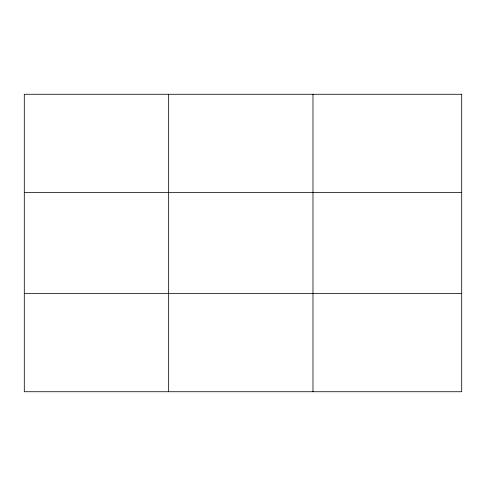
<?xml version="1.0" encoding="UTF-8"?>
<svg xmlns="http://www.w3.org/2000/svg" width="486" height="486" viewBox="0 0 486 486"><rect width="100%" height="100%" fill="white"/><g stroke="black" fill="none" stroke-linecap="round" stroke-linejoin="round"><path stroke-width="0.73" d="M168.642 391.728L168.642 94.272M312.984 391.728L312.984 94.272M24.3 192.432L461.7 192.432M24.3 293.568L461.7 293.568M461.7 94.272L461.7 391.728L24.3 391.728L24.3 94.272L461.7 94.272"/></g></svg>
